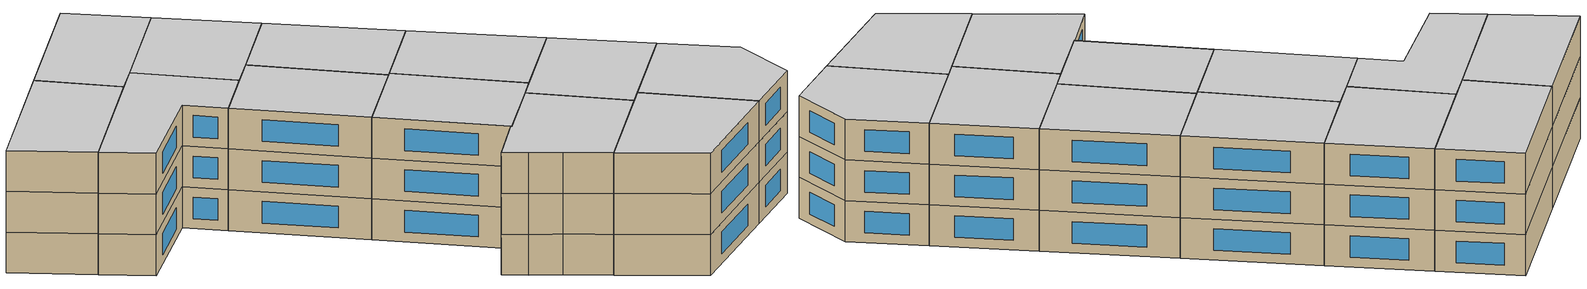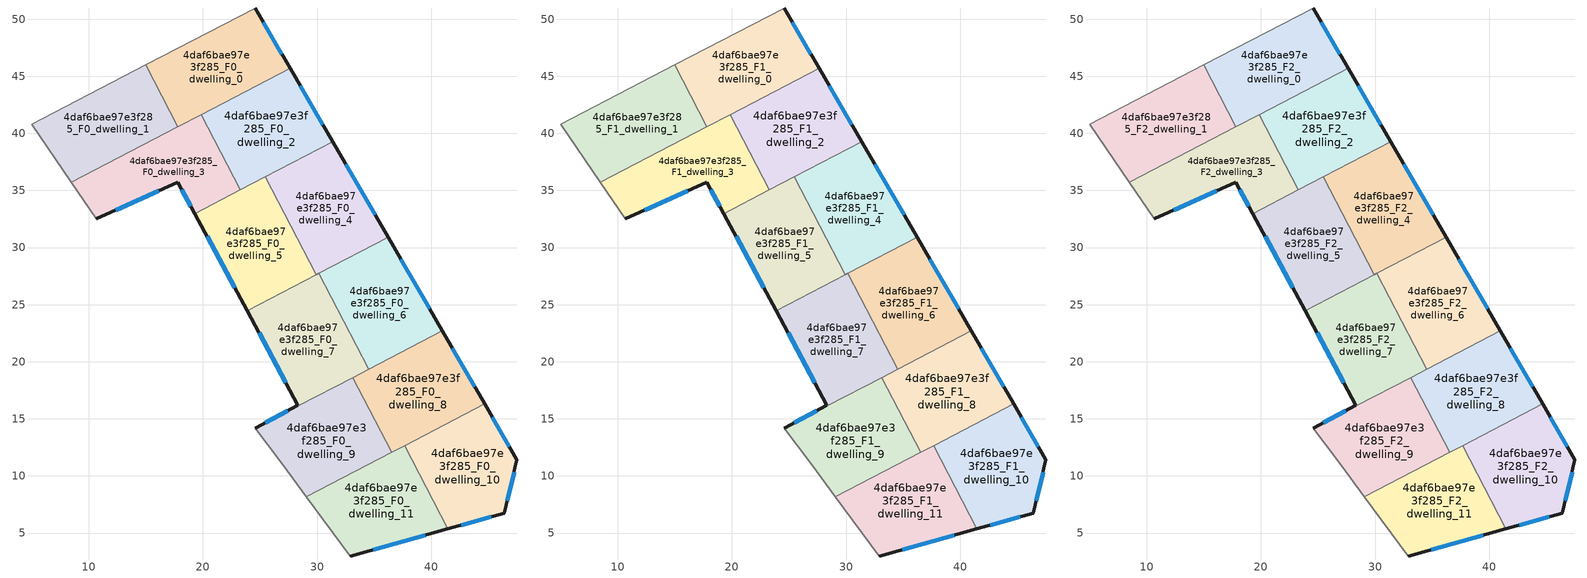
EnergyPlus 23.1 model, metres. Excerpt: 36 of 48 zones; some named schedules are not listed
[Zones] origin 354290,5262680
4daf6bae97e3f285_F0_dwelling_0
 floor ground (EU_floor_Construction): 24.57,50.98 27.63,45.7 17.81,40.59 15,46 z0
 wall outside (EU_wall_Construction): 27.63,45.7 24.57,50.98 z0:3
 wall to 4daf6bae97e3f285_F0_dwelling_1 (EU_wall_Construction): 15,46 17.81,40.59 z0:3
 wall adiabatic (EU_wall_Construction): 24.57,50.98 15,46 z0:3
 wall to 4daf6bae97e3f285_F0_dwelling_2 (EU_wall_Construction): 19.84,41.65 27.63,45.7 z0:3
 wall to 4daf6bae97e3f285_F0_dwelling_3 (EU_wall_Construction): 17.81,40.59 19.84,41.65 z0:3
 window (EU_Window_Construction): 26.91,46.94 25.29,49.74 z0.7:2.3
4daf6bae97e3f285_F0_dwelling_1
 floor ground (EU_floor_Construction): 15,46 17.81,40.59 8.47,35.73 4.99,40.8 z0
 wall adiabatic (EU_wall_Construction): 15,46 4.99,40.8 8.47,35.73 z0:3
 wall to 4daf6bae97e3f285_F0_dwelling_3 (EU_wall_Construction): 8.47,35.73 17.81,40.59 z0:3
4daf6bae97e3f285_F0_dwelling_10
 floor ground (EU_floor_Construction): 44.67,16.3 47.5,11.42 46.39,6.73 41.46,5.36 37.66,12.65 z0
 wall outside (EU_wall_Construction): 41.46,5.36 46.39,6.73 47.5,11.42 44.67,16.3 z0:3
 wall to 4daf6bae97e3f285_F0_dwelling_11 (EU_wall_Construction): 37.66,12.65 41.46,5.36 z0:3
 wall to 4daf6bae97e3f285_F0_dwelling_8 (EU_wall_Construction): 44.67,16.3 37.66,12.65 z0:3
 window (EU_Window_Construction): 46.84,12.57 45.34,15.15 / 46.65,7.83 47.24,10.32 / 42.62,5.68 45.23,6.41 z0.7:2.3
4daf6bae97e3f285_F0_dwelling_11
 floor ground (EU_floor_Construction): 37.66,12.65 41.46,5.36 32.91,2.99 29.07,8.18 z0
 wall outside (EU_wall_Construction): 32.91,2.99 41.46,5.36 z0:3
 wall adiabatic (EU_wall_Construction): 29.07,8.18 32.91,2.99 z0:3
 wall to 4daf6bae97e3f285_F0_dwelling_9 (EU_wall_Construction): 36.53,12.06 29.07,8.18 z0:3
 wall to 4daf6bae97e3f285_F0_dwelling_8 (EU_wall_Construction): 37.66,12.65 36.53,12.06 z0:3
 window (EU_Window_Construction): 34.91,3.55 39.45,4.81 z0.7:2.3
4daf6bae97e3f285_F0_dwelling_2
 floor ground (EU_floor_Construction): 27.63,45.7 31.36,39.26 23.27,35.05 19.84,41.65 z0
 wall outside (EU_wall_Construction): 31.36,39.26 27.63,45.7 z0:3
 wall to 4daf6bae97e3f285_F0_dwelling_3 (EU_wall_Construction): 19.84,41.65 23.27,35.05 z0:3
 wall to 4daf6bae97e3f285_F0_dwelling_4 (EU_wall_Construction): 25.45,36.19 31.36,39.26 z0:3
 wall to 4daf6bae97e3f285_F0_dwelling_5 (EU_wall_Construction): 23.27,35.05 25.45,36.19 z0:3
 window (EU_Window_Construction): 30.48,40.78 28.5,44.19 z0.7:2.3
4daf6bae97e3f285_F0_dwelling_3
 floor ground (EU_floor_Construction): 19.84,41.65 23.27,35.05 19.29,32.98 17.81,35.71 10.67,32.52 8.47,35.73 z0
 wall outside (EU_wall_Construction): 10.67,32.52 17.81,35.71 19.29,32.98 z0:3
 wall adiabatic (EU_wall_Construction): 8.47,35.73 10.67,32.52 z0:3
 wall to 4daf6bae97e3f285_F0_dwelling_5 (EU_wall_Construction): 19.29,32.98 23.27,35.05 z0:3
 window (EU_Window_Construction): 18.16,35.07 18.94,33.62 / 12.34,33.27 16.14,34.96 z0.7:2.3
4daf6bae97e3f285_F0_dwelling_4
 floor ground (EU_floor_Construction): 31.36,39.26 36.22,30.88 29.92,27.61 25.45,36.19 z0
 wall outside (EU_wall_Construction): 36.22,30.88 31.36,39.26 z0:3
 wall to 4daf6bae97e3f285_F0_dwelling_5 (EU_wall_Construction): 25.45,36.19 29.92,27.61 z0:3
 wall to 4daf6bae97e3f285_F0_dwelling_6 (EU_wall_Construction): 30.16,27.73 36.22,30.88 z0:3
 wall to 4daf6bae97e3f285_F0_dwelling_7 (EU_wall_Construction): 29.92,27.61 30.16,27.73 z0:3
 window (EU_Window_Construction): 35.08,32.85 32.5,37.3 z0.7:2.3
4daf6bae97e3f285_F0_dwelling_5
 floor ground (EU_floor_Construction): 25.45,36.19 29.92,27.61 23.87,24.46 19.29,32.98 z0
 wall outside (EU_wall_Construction): 19.29,32.98 23.87,24.46 z0:3
 wall to 4daf6bae97e3f285_F0_dwelling_7 (EU_wall_Construction): 23.87,24.46 29.92,27.61 z0:3
 window (EU_Window_Construction): 20.36,30.98 22.79,26.46 z0.7:2.3
4daf6bae97e3f285_F0_dwelling_6
 floor ground (EU_floor_Construction): 36.22,30.88 40.96,22.7 34.52,19.35 30.16,27.73 z0
 wall outside (EU_wall_Construction): 40.96,22.7 36.22,30.88 z0:3
 wall to 4daf6bae97e3f285_F0_dwelling_7 (EU_wall_Construction): 30.16,27.73 34.52,19.35 z0:3
 wall to 4daf6bae97e3f285_F0_dwelling_8 (EU_wall_Construction): 34.52,19.35 40.96,22.7 z0:3
 window (EU_Window_Construction): 39.85,24.62 37.33,28.96 z0.7:2.3
4daf6bae97e3f285_F0_dwelling_7
 floor ground (EU_floor_Construction): 30.16,27.73 34.52,19.35 28.35,16.14 23.88,24.46 z0
 wall to 4daf6bae97e3f285_F0_dwelling_9 (EU_wall_Construction): 23.88,24.46 28.35,16.14 33.12,18.62 z0:3
 wall to 4daf6bae97e3f285_F0_dwelling_8 (EU_wall_Construction): 33.12,18.62 34.52,19.35 z0:3
4daf6bae97e3f285_F0_dwelling_8
 floor ground (EU_floor_Construction): 40.96,22.7 44.67,16.3 36.53,12.06 33.12,18.62 z0
 wall outside (EU_wall_Construction): 44.67,16.3 40.96,22.7 z0:3
 wall to 4daf6bae97e3f285_F0_dwelling_9 (EU_wall_Construction): 33.12,18.62 36.53,12.06 z0:3
 window (EU_Window_Construction): 43.8,17.8 41.83,21.2 z0.7:2.3
4daf6bae97e3f285_F0_dwelling_9
 floor ground (EU_floor_Construction): 33.12,18.62 36.53,12.06 29.07,8.18 27.04,10.92 25.68,12.71 24.58,14.18 28.31,16.2 23.88,24.46 28.35,16.14 z0
 wall outside (EU_wall_Construction): 23.88,24.46 28.31,16.2 24.58,14.18 z0:3
 wall adiabatic (EU_wall_Construction): 24.58,14.18 25.68,12.71 27.04,10.92 29.07,8.18 z0:3
 window (EU_Window_Construction): 27.44,15.73 25.46,14.66 / 24.92,22.52 27.27,18.14 z0.7:2.3
4daf6bae97e3f285_F1_dwelling_0
 floor to 4daf6bae97e3f285_F0_dwelling_0 (EU_floor_Construction): 24.57,50.98 27.63,45.7 17.81,40.59 15,46 z3
 wall outside (EU_wall_Construction): 27.63,45.7 24.57,50.98 z3:6
 wall to 4daf6bae97e3f285_F1_dwelling_1 (EU_wall_Construction): 15,46 17.81,40.59 z3:6
 wall adiabatic (EU_wall_Construction): 24.57,50.98 15,46 z3:6
 wall to 4daf6bae97e3f285_F1_dwelling_2 (EU_wall_Construction): 19.84,41.65 27.63,45.7 z3:6
 wall to 4daf6bae97e3f285_F1_dwelling_3 (EU_wall_Construction): 17.81,40.59 19.84,41.65 z3:6
 window (EU_Window_Construction): 26.91,46.94 25.29,49.74 z3.7:5.3
4daf6bae97e3f285_F1_dwelling_1
 floor to 4daf6bae97e3f285_F0_dwelling_1 (EU_floor_Construction): 15,46 17.81,40.59 8.47,35.73 4.99,40.8 z3
 wall adiabatic (EU_wall_Construction): 15,46 4.99,40.8 8.47,35.73 z3:6
 wall to 4daf6bae97e3f285_F1_dwelling_3 (EU_wall_Construction): 8.47,35.73 17.81,40.59 z3:6
4daf6bae97e3f285_F1_dwelling_10
 floor to 4daf6bae97e3f285_F0_dwelling_10 (EU_floor_Construction): 44.67,16.3 47.5,11.42 46.39,6.73 41.46,5.36 37.66,12.65 z3
 wall outside (EU_wall_Construction): 41.46,5.36 46.39,6.73 47.5,11.42 44.67,16.3 z3:6
 wall to 4daf6bae97e3f285_F1_dwelling_11 (EU_wall_Construction): 37.66,12.65 41.46,5.36 z3:6
 wall to 4daf6bae97e3f285_F1_dwelling_8 (EU_wall_Construction): 44.67,16.3 37.66,12.65 z3:6
 window (EU_Window_Construction): 46.84,12.57 45.34,15.15 / 46.65,7.83 47.24,10.32 / 42.62,5.68 45.23,6.41 z3.7:5.3
4daf6bae97e3f285_F1_dwelling_11
 floor to 4daf6bae97e3f285_F0_dwelling_11 (EU_floor_Construction): 37.66,12.65 41.46,5.36 32.91,2.99 29.07,8.18 z3
 wall outside (EU_wall_Construction): 32.91,2.99 41.46,5.36 z3:6
 wall adiabatic (EU_wall_Construction): 29.07,8.18 32.91,2.99 z3:6
 wall to 4daf6bae97e3f285_F1_dwelling_9 (EU_wall_Construction): 36.53,12.06 29.07,8.18 z3:6
 wall to 4daf6bae97e3f285_F1_dwelling_8 (EU_wall_Construction): 37.66,12.65 36.53,12.06 z3:6
 window (EU_Window_Construction): 34.91,3.55 39.45,4.81 z3.7:5.3
4daf6bae97e3f285_F1_dwelling_2
 floor to 4daf6bae97e3f285_F0_dwelling_2 (EU_floor_Construction): 27.63,45.7 31.36,39.26 23.27,35.05 19.84,41.65 z3
 wall outside (EU_wall_Construction): 31.36,39.26 27.63,45.7 z3:6
 wall to 4daf6bae97e3f285_F1_dwelling_3 (EU_wall_Construction): 19.84,41.65 23.27,35.05 z3:6
 wall to 4daf6bae97e3f285_F1_dwelling_4 (EU_wall_Construction): 25.45,36.19 31.36,39.26 z3:6
 wall to 4daf6bae97e3f285_F1_dwelling_5 (EU_wall_Construction): 23.27,35.05 25.45,36.19 z3:6
 window (EU_Window_Construction): 30.48,40.78 28.5,44.19 z3.7:5.3
4daf6bae97e3f285_F1_dwelling_3
 floor to 4daf6bae97e3f285_F0_dwelling_3 (EU_floor_Construction): 19.84,41.65 23.27,35.05 19.29,32.98 17.81,35.71 10.67,32.52 8.47,35.73 z3
 wall outside (EU_wall_Construction): 10.67,32.52 17.81,35.71 19.29,32.98 z3:6
 wall adiabatic (EU_wall_Construction): 8.47,35.73 10.67,32.52 z3:6
 wall to 4daf6bae97e3f285_F1_dwelling_5 (EU_wall_Construction): 19.29,32.98 23.27,35.05 z3:6
 window (EU_Window_Construction): 18.16,35.07 18.94,33.62 / 12.34,33.27 16.14,34.96 z3.7:5.3
4daf6bae97e3f285_F1_dwelling_4
 floor to 4daf6bae97e3f285_F0_dwelling_4 (EU_floor_Construction): 31.36,39.26 36.22,30.88 29.92,27.61 25.45,36.19 z3
 wall outside (EU_wall_Construction): 36.22,30.88 31.36,39.26 z3:6
 wall to 4daf6bae97e3f285_F1_dwelling_5 (EU_wall_Construction): 25.45,36.19 29.92,27.61 z3:6
 wall to 4daf6bae97e3f285_F1_dwelling_6 (EU_wall_Construction): 30.16,27.73 36.22,30.88 z3:6
 wall to 4daf6bae97e3f285_F1_dwelling_7 (EU_wall_Construction): 29.92,27.61 30.16,27.73 z3:6
 window (EU_Window_Construction): 35.08,32.85 32.5,37.3 z3.7:5.3
4daf6bae97e3f285_F1_dwelling_5
 floor to 4daf6bae97e3f285_F0_dwelling_5 (EU_floor_Construction): 25.45,36.19 29.92,27.61 23.87,24.46 19.29,32.98 z3
 wall outside (EU_wall_Construction): 19.29,32.98 23.87,24.46 z3:6
 wall to 4daf6bae97e3f285_F1_dwelling_7 (EU_wall_Construction): 23.87,24.46 29.92,27.61 z3:6
 window (EU_Window_Construction): 20.36,30.98 22.79,26.46 z3.7:5.3
4daf6bae97e3f285_F1_dwelling_6
 floor to 4daf6bae97e3f285_F0_dwelling_6 (EU_floor_Construction): 36.22,30.88 40.96,22.7 34.52,19.35 30.16,27.73 z3
 wall outside (EU_wall_Construction): 40.96,22.7 36.22,30.88 z3:6
 wall to 4daf6bae97e3f285_F1_dwelling_7 (EU_wall_Construction): 30.16,27.73 34.52,19.35 z3:6
 wall to 4daf6bae97e3f285_F1_dwelling_8 (EU_wall_Construction): 34.52,19.35 40.96,22.7 z3:6
 window (EU_Window_Construction): 39.85,24.62 37.33,28.96 z3.7:5.3
4daf6bae97e3f285_F1_dwelling_7
 floor to 4daf6bae97e3f285_F0_dwelling_7 (EU_floor_Construction): 30.16,27.73 34.52,19.35 28.35,16.14 23.88,24.46 z3
 wall to 4daf6bae97e3f285_F1_dwelling_9 (EU_wall_Construction): 23.88,24.46 28.35,16.14 33.12,18.62 z3:6
 wall to 4daf6bae97e3f285_F1_dwelling_8 (EU_wall_Construction): 33.12,18.62 34.52,19.35 z3:6
4daf6bae97e3f285_F1_dwelling_8
 floor to 4daf6bae97e3f285_F0_dwelling_8 (EU_floor_Construction): 40.96,22.7 44.67,16.3 36.53,12.06 33.12,18.62 z3
 wall outside (EU_wall_Construction): 44.67,16.3 40.96,22.7 z3:6
 wall to 4daf6bae97e3f285_F1_dwelling_9 (EU_wall_Construction): 33.12,18.62 36.53,12.06 z3:6
 window (EU_Window_Construction): 43.8,17.8 41.83,21.2 z3.7:5.3
4daf6bae97e3f285_F1_dwelling_9
 floor to 4daf6bae97e3f285_F0_dwelling_9 (EU_floor_Construction): 33.12,18.62 36.53,12.06 29.07,8.18 27.04,10.92 25.68,12.71 24.58,14.18 28.31,16.2 23.88,24.46 28.35,16.14 z3
 wall outside (EU_wall_Construction): 23.88,24.46 28.31,16.2 24.58,14.18 z3:6
 wall adiabatic (EU_wall_Construction): 24.58,14.18 25.68,12.71 27.04,10.92 29.07,8.18 z3:6
 window (EU_Window_Construction): 27.44,15.73 25.46,14.66 / 24.92,22.52 27.27,18.14 z3.7:5.3
4daf6bae97e3f285_F2_dwelling_0
 floor to 4daf6bae97e3f285_F1_dwelling_0 (EU_floor_Construction): 24.57,50.98 27.63,45.7 17.81,40.59 15,46 z6
 wall outside (EU_wall_Construction): 27.63,45.7 24.57,50.98 z6:9
 wall to 4daf6bae97e3f285_F2_dwelling_1 (EU_wall_Construction): 15,46 17.81,40.59 z6:9
 wall adiabatic (EU_wall_Construction): 24.57,50.98 15,46 z6:9
 wall to 4daf6bae97e3f285_F2_dwelling_2 (EU_wall_Construction): 19.84,41.65 27.63,45.7 z6:9
 wall to 4daf6bae97e3f285_F2_dwelling_3 (EU_wall_Construction): 17.81,40.59 19.84,41.65 z6:9
 window (EU_Window_Construction): 26.91,46.94 25.29,49.74 z6.7:8.3
 ceiling to 4daf6bae97e3f285_F3_dwelling_0 (EU_floor_Construction): 27.63,45.7 24.57,50.98 15,46 17.81,40.59 z9
4daf6bae97e3f285_F2_dwelling_1
 floor to 4daf6bae97e3f285_F1_dwelling_1 (EU_floor_Construction): 15,46 17.81,40.59 8.47,35.73 4.99,40.8 z6
 wall adiabatic (EU_wall_Construction): 15,46 4.99,40.8 8.47,35.73 z6:9
 wall to 4daf6bae97e3f285_F2_dwelling_3 (EU_wall_Construction): 8.47,35.73 17.81,40.59 z6:9
 ceiling to 4daf6bae97e3f285_F3_dwelling_1 (EU_floor_Construction): 17.81,40.59 15,46 4.99,40.8 8.47,35.73 z9
4daf6bae97e3f285_F2_dwelling_10
 floor to 4daf6bae97e3f285_F1_dwelling_10 (EU_floor_Construction): 44.67,16.3 47.5,11.42 46.39,6.73 41.46,5.36 37.66,12.65 z6
 wall outside (EU_wall_Construction): 41.46,5.36 46.39,6.73 47.5,11.42 44.67,16.3 z6:9
 wall to 4daf6bae97e3f285_F2_dwelling_11 (EU_wall_Construction): 37.66,12.65 41.46,5.36 z6:9
 wall to 4daf6bae97e3f285_F2_dwelling_8 (EU_wall_Construction): 44.67,16.3 37.66,12.65 z6:9
 window (EU_Window_Construction): 46.84,12.57 45.34,15.15 / 46.65,7.83 47.24,10.32 / 42.62,5.68 45.23,6.41 z6.7:8.3
 ceiling to 4daf6bae97e3f285_F3_dwelling_10 (EU_floor_Construction): 46.39,6.73 47.5,11.42 44.67,16.3 37.66,12.65 41.46,5.36 z9
4daf6bae97e3f285_F2_dwelling_11
 floor to 4daf6bae97e3f285_F1_dwelling_11 (EU_floor_Construction): 37.66,12.65 41.46,5.36 32.91,2.99 29.07,8.18 z6
 wall outside (EU_wall_Construction): 32.91,2.99 41.46,5.36 z6:9
 wall adiabatic (EU_wall_Construction): 29.07,8.18 32.91,2.99 z6:9
 wall to 4daf6bae97e3f285_F2_dwelling_9 (EU_wall_Construction): 36.53,12.06 29.07,8.18 z6:9
 wall to 4daf6bae97e3f285_F2_dwelling_8 (EU_wall_Construction): 37.66,12.65 36.53,12.06 z6:9
 window (EU_Window_Construction): 34.91,3.55 39.45,4.81 z6.7:8.3
 ceiling to 4daf6bae97e3f285_F3_dwelling_11 (EU_floor_Construction): 41.46,5.36 37.66,12.65 29.07,8.18 32.91,2.99 z9
4daf6bae97e3f285_F2_dwelling_2
 floor to 4daf6bae97e3f285_F1_dwelling_2 (EU_floor_Construction): 27.63,45.7 31.36,39.26 23.27,35.05 19.84,41.65 z6
 wall outside (EU_wall_Construction): 31.36,39.26 27.63,45.7 z6:9
 wall to 4daf6bae97e3f285_F2_dwelling_3 (EU_wall_Construction): 19.84,41.65 23.27,35.05 z6:9
 wall to 4daf6bae97e3f285_F2_dwelling_4 (EU_wall_Construction): 25.45,36.19 31.36,39.26 z6:9
 wall to 4daf6bae97e3f285_F2_dwelling_5 (EU_wall_Construction): 23.27,35.05 25.45,36.19 z6:9
 window (EU_Window_Construction): 30.48,40.78 28.5,44.19 z6.7:8.3
 ceiling to 4daf6bae97e3f285_F3_dwelling_2 (EU_floor_Construction): 31.36,39.26 27.63,45.7 19.84,41.65 23.27,35.05 z9
4daf6bae97e3f285_F2_dwelling_3
 floor to 4daf6bae97e3f285_F1_dwelling_3 (EU_floor_Construction): 19.84,41.65 23.27,35.05 19.29,32.98 17.81,35.71 10.67,32.52 8.47,35.73 z6
 wall outside (EU_wall_Construction): 10.67,32.52 17.81,35.71 19.29,32.98 z6:9
 wall adiabatic (EU_wall_Construction): 8.47,35.73 10.67,32.52 z6:9
 wall to 4daf6bae97e3f285_F2_dwelling_5 (EU_wall_Construction): 19.29,32.98 23.27,35.05 z6:9
 window (EU_Window_Construction): 18.16,35.07 18.94,33.62 / 12.34,33.27 16.14,34.96 z6.7:8.3
 ceiling to 4daf6bae97e3f285_F3_dwelling_3 (EU_floor_Construction): 23.27,35.05 19.84,41.65 8.47,35.73 10.67,32.52 17.81,35.71 19.29,32.98 z9
4daf6bae97e3f285_F2_dwelling_4
 floor to 4daf6bae97e3f285_F1_dwelling_4 (EU_floor_Construction): 31.36,39.26 36.22,30.88 29.92,27.61 25.45,36.19 z6
 wall outside (EU_wall_Construction): 36.22,30.88 31.36,39.26 z6:9
 wall to 4daf6bae97e3f285_F2_dwelling_5 (EU_wall_Construction): 25.45,36.19 29.92,27.61 z6:9
 wall to 4daf6bae97e3f285_F2_dwelling_6 (EU_wall_Construction): 30.16,27.73 36.22,30.88 z6:9
 wall to 4daf6bae97e3f285_F2_dwelling_7 (EU_wall_Construction): 29.92,27.61 30.16,27.73 z6:9
 window (EU_Window_Construction): 35.08,32.85 32.5,37.3 z6.7:8.3
 ceiling to 4daf6bae97e3f285_F3_dwelling_4 (EU_floor_Construction): 36.22,30.88 31.36,39.26 25.45,36.19 29.92,27.61 z9
4daf6bae97e3f285_F2_dwelling_5
 floor to 4daf6bae97e3f285_F1_dwelling_5 (EU_floor_Construction): 25.45,36.19 29.92,27.61 23.87,24.46 19.29,32.98 z6
 wall outside (EU_wall_Construction): 19.29,32.98 23.87,24.46 z6:9
 wall to 4daf6bae97e3f285_F2_dwelling_7 (EU_wall_Construction): 23.87,24.46 29.92,27.61 z6:9
 window (EU_Window_Construction): 20.36,30.98 22.79,26.46 z6.7:8.3
 ceiling to 4daf6bae97e3f285_F3_dwelling_5 (EU_floor_Construction): 29.92,27.61 25.45,36.19 19.29,32.98 23.87,24.46 z9
4daf6bae97e3f285_F2_dwelling_6
 floor to 4daf6bae97e3f285_F1_dwelling_6 (EU_floor_Construction): 36.22,30.88 40.96,22.7 34.52,19.35 30.16,27.73 z6
 wall outside (EU_wall_Construction): 40.96,22.7 36.22,30.88 z6:9
 wall to 4daf6bae97e3f285_F2_dwelling_7 (EU_wall_Construction): 30.16,27.73 34.52,19.35 z6:9
 wall to 4daf6bae97e3f285_F2_dwelling_8 (EU_wall_Construction): 34.52,19.35 40.96,22.7 z6:9
 window (EU_Window_Construction): 39.85,24.62 37.33,28.96 z6.7:8.3
 ceiling to 4daf6bae97e3f285_F3_dwelling_6 (EU_floor_Construction): 40.96,22.7 36.22,30.88 30.16,27.73 34.52,19.35 z9
4daf6bae97e3f285_F2_dwelling_7
 floor to 4daf6bae97e3f285_F1_dwelling_7 (EU_floor_Construction): 30.16,27.73 34.52,19.35 28.35,16.14 23.88,24.46 z6
 wall to 4daf6bae97e3f285_F2_dwelling_9 (EU_wall_Construction): 23.88,24.46 28.35,16.14 33.12,18.62 z6:9
 wall to 4daf6bae97e3f285_F2_dwelling_8 (EU_wall_Construction): 33.12,18.62 34.52,19.35 z6:9
 ceiling to 4daf6bae97e3f285_F3_dwelling_7 (EU_floor_Construction): 34.52,19.35 30.16,27.73 23.88,24.46 28.35,16.14 z9
4daf6bae97e3f285_F2_dwelling_8
 floor to 4daf6bae97e3f285_F1_dwelling_8 (EU_floor_Construction): 40.96,22.7 44.67,16.3 36.53,12.06 33.12,18.62 z6
 wall outside (EU_wall_Construction): 44.67,16.3 40.96,22.7 z6:9
 wall to 4daf6bae97e3f285_F2_dwelling_9 (EU_wall_Construction): 33.12,18.62 36.53,12.06 z6:9
 window (EU_Window_Construction): 43.8,17.8 41.83,21.2 z6.7:8.3
 ceiling to 4daf6bae97e3f285_F3_dwelling_8 (EU_floor_Construction): 44.67,16.3 40.96,22.7 33.12,18.62 36.53,12.06 z9
4daf6bae97e3f285_F2_dwelling_9
 floor to 4daf6bae97e3f285_F1_dwelling_9 (EU_floor_Construction): 33.12,18.62 36.53,12.06 29.07,8.18 27.04,10.92 25.68,12.71 24.58,14.18 28.31,16.2 23.88,24.46 28.35,16.14 z6
 wall outside (EU_wall_Construction): 23.88,24.46 28.31,16.2 24.58,14.18 z6:9
 wall adiabatic (EU_wall_Construction): 24.58,14.18 25.68,12.71 27.04,10.92 29.07,8.18 z6:9
 window (EU_Window_Construction): 27.44,15.73 25.46,14.66 / 24.92,22.52 27.27,18.14 z6.7:8.3
 ceiling to 4daf6bae97e3f285_F3_dwelling_9 (EU_floor_Construction): 36.53,12.06 33.12,18.62 28.35,16.14 23.88,24.46 28.31,16.2 24.58,14.18 25.68,12.71 27.04,10.92 29.07,8.18 z9
[Building]
EU S2 Campaign: North Axis=0; Terrain=City; Solar Distribution=FullExterior
[Site:Location]
Budapest.Ferenc.Liszt.Intl.AP: Latitude=47.437; Longitude=19.256; Time Zone=1; Elevation=185
[SizingPeriod:WeatherFileDays]
AnnualSizingPeriod: Begin Month=1; Begin Day of Month=1; End Month=12; End Day of Month=31; Day of Week for Start Day=Monday; Use Weather File Daylight Saving Period=No; Use Weather File Rain and Snow Indicators=No
[MATERIAL]
EU_InternalMass_Material: Roughness=MediumRough; Thickness=0.1; Conductivity=1; Density=1800; Specific Heat=900; Thermal Absorptance=0.9; Solar Absorptance=0.7; Visible Absorptance=0.7
[MATERIAL:NOMASS] Roughness=MediumRough; Thermal Absorptance=0.9; Solar Absorptance=0.7; Visible Absorptance=0.7
Name | Thermal Resistance
EU_wall_NoMass | 0.832559
EU_floor_NoMass | 0.872794
[WINDOWMATERIAL:SIMPLEGLAZINGSYSTEM]
EU_Window_SimpleGlazing: UFactor=2.79869; Solar Heat Gain Coefficient=0.75; Visible Transmittance=0.75
[CONSTRUCTION]
EU_wall_Construction: EU_wall_NoMass
EU_floor_Construction: EU_floor_NoMass
EU_Window_Construction: EU_Window_SimpleGlazing
EU_InternalMass_Construction: EU_InternalMass_Material
[ZONE] Type=1; Multiplier=1; Ceiling Height=autocalculate; Floor Area=autocalculate; Part of Total Floor Area=Yes
Name | Volume
4daf6bae97e3f285_F0_dwelling_0; 4daf6bae97e3f285_F1_dwelling_0; 4daf6bae97e3f285_F2_dwelling_0 | 199.74
4daf6bae97e3f285_F0_dwelling_1; 4daf6bae97e3f285_F1_dwelling_1; 4daf6bae97e3f285_F2_dwelling_1 | 199.724
4daf6bae97e3f285_F0_dwelling_10; 4daf6bae97e3f285_F1_dwelling_10; 4daf6bae97e3f285_F2_dwelling_10 | 199.746
4daf6bae97e3f285_F0_dwelling_11; 4daf6bae97e3f285_F1_dwelling_11; 4daf6bae97e3f285_F2_dwelling_11 | 199.732
4daf6bae97e3f285_F0_dwelling_2; 4daf6bae97e3f285_F1_dwelling_2; 4daf6bae97e3f285_F2_dwelling_2 | 199.734
4daf6bae97e3f285_F0_dwelling_3; 4daf6bae97e3f285_F1_dwelling_3; 4daf6bae97e3f285_F2_dwelling_3 | 199.735
4daf6bae97e3f285_F0_dwelling_4; 4daf6bae97e3f285_F1_dwelling_4; 4daf6bae97e3f285_F2_dwelling_4 | 199.764
4daf6bae97e3f285_F0_dwelling_5; 4daf6bae97e3f285_F1_dwelling_5; 4daf6bae97e3f285_F2_dwelling_5 | 199.744
4daf6bae97e3f285_F0_dwelling_6; 4daf6bae97e3f285_F1_dwelling_6; 4daf6bae97e3f285_F2_dwelling_6 | 199.73
4daf6bae97e3f285_F0_dwelling_7; 4daf6bae97e3f285_F1_dwelling_7; 4daf6bae97e3f285_F2_dwelling_7 | 199.046
4daf6bae97e3f285_F0_dwelling_8; 4daf6bae97e3f285_F1_dwelling_8; 4daf6bae97e3f285_F2_dwelling_8 | 199.723
4daf6bae97e3f285_F0_dwelling_9; 4daf6bae97e3f285_F1_dwelling_9; 4daf6bae97e3f285_F2_dwelling_9 | 200.356
[INTERNALMASS] Construction=EU_InternalMass_Construction
Name | Zone or ZoneList | Surface Area
4daf6bae97e3f285_F0_dwelling_0_EU_InternalMass | 4daf6bae97e3f285_F0_dwelling_0 | 66.5801
4daf6bae97e3f285_F0_dwelling_1_EU_InternalMass | 4daf6bae97e3f285_F0_dwelling_1 | 66.5748
4daf6bae97e3f285_F0_dwelling_2_EU_InternalMass | 4daf6bae97e3f285_F0_dwelling_2 | 66.5779
4daf6bae97e3f285_F0_dwelling_3_EU_InternalMass | 4daf6bae97e3f285_F0_dwelling_3 | 66.5785
4daf6bae97e3f285_F0_dwelling_4_EU_InternalMass | 4daf6bae97e3f285_F0_dwelling_4 | 66.5882
4daf6bae97e3f285_F0_dwelling_5_EU_InternalMass | 4daf6bae97e3f285_F0_dwelling_5 | 66.5814
4daf6bae97e3f285_F0_dwelling_6_EU_InternalMass | 4daf6bae97e3f285_F0_dwelling_6 | 66.5767
4daf6bae97e3f285_F0_dwelling_7_EU_InternalMass | 4daf6bae97e3f285_F0_dwelling_7 | 66.3502
4daf6bae97e3f285_F0_dwelling_8_EU_InternalMass | 4daf6bae97e3f285_F0_dwelling_8 | 66.5747
4daf6bae97e3f285_F0_dwelling_9_EU_InternalMass | 4daf6bae97e3f285_F0_dwelling_9 | 66.8072
4daf6bae97e3f285_F0_dwelling_10_EU_InternalMass | 4daf6bae97e3f285_F0_dwelling_10 | 66.5819
4daf6bae97e3f285_F0_dwelling_11_EU_InternalMass | 4daf6bae97e3f285_F0_dwelling_11 | 66.5774
4daf6bae97e3f285_F1_dwelling_0_EU_InternalMass | 4daf6bae97e3f285_F1_dwelling_0 | 66.5801
4daf6bae97e3f285_F1_dwelling_1_EU_InternalMass | 4daf6bae97e3f285_F1_dwelling_1 | 66.5748
4daf6bae97e3f285_F1_dwelling_2_EU_InternalMass | 4daf6bae97e3f285_F1_dwelling_2 | 66.5779
4daf6bae97e3f285_F1_dwelling_3_EU_InternalMass | 4daf6bae97e3f285_F1_dwelling_3 | 66.5785
4daf6bae97e3f285_F1_dwelling_4_EU_InternalMass | 4daf6bae97e3f285_F1_dwelling_4 | 66.5882
4daf6bae97e3f285_F1_dwelling_5_EU_InternalMass | 4daf6bae97e3f285_F1_dwelling_5 | 66.5814
4daf6bae97e3f285_F1_dwelling_6_EU_InternalMass | 4daf6bae97e3f285_F1_dwelling_6 | 66.5767
4daf6bae97e3f285_F1_dwelling_7_EU_InternalMass | 4daf6bae97e3f285_F1_dwelling_7 | 66.3502
4daf6bae97e3f285_F1_dwelling_8_EU_InternalMass | 4daf6bae97e3f285_F1_dwelling_8 | 66.5747
4daf6bae97e3f285_F1_dwelling_9_EU_InternalMass | 4daf6bae97e3f285_F1_dwelling_9 | 66.8072
4daf6bae97e3f285_F1_dwelling_10_EU_InternalMass | 4daf6bae97e3f285_F1_dwelling_10 | 66.5819
4daf6bae97e3f285_F1_dwelling_11_EU_InternalMass | 4daf6bae97e3f285_F1_dwelling_11 | 66.5774
4daf6bae97e3f285_F2_dwelling_0_EU_InternalMass | 4daf6bae97e3f285_F2_dwelling_0 | 66.5801
4daf6bae97e3f285_F2_dwelling_1_EU_InternalMass | 4daf6bae97e3f285_F2_dwelling_1 | 66.5748
4daf6bae97e3f285_F2_dwelling_2_EU_InternalMass | 4daf6bae97e3f285_F2_dwelling_2 | 66.5779
4daf6bae97e3f285_F2_dwelling_3_EU_InternalMass | 4daf6bae97e3f285_F2_dwelling_3 | 66.5785
4daf6bae97e3f285_F2_dwelling_4_EU_InternalMass | 4daf6bae97e3f285_F2_dwelling_4 | 66.5882
4daf6bae97e3f285_F2_dwelling_5_EU_InternalMass | 4daf6bae97e3f285_F2_dwelling_5 | 66.5814
4daf6bae97e3f285_F2_dwelling_6_EU_InternalMass | 4daf6bae97e3f285_F2_dwelling_6 | 66.5767
4daf6bae97e3f285_F2_dwelling_7_EU_InternalMass | 4daf6bae97e3f285_F2_dwelling_7 | 66.3502
4daf6bae97e3f285_F2_dwelling_8_EU_InternalMass | 4daf6bae97e3f285_F2_dwelling_8 | 66.5747
4daf6bae97e3f285_F2_dwelling_9_EU_InternalMass | 4daf6bae97e3f285_F2_dwelling_9 | 66.8072
4daf6bae97e3f285_F2_dwelling_10_EU_InternalMass | 4daf6bae97e3f285_F2_dwelling_10 | 66.5819
4daf6bae97e3f285_F2_dwelling_11_EU_InternalMass | 4daf6bae97e3f285_F2_dwelling_11 | 66.5774
[OTHEREQUIPMENT] Fuel Type=Electricity; Design Level Calculation Method=Watts/Area; Power per Zone Floor Area=1; Fraction Latent=0; Fraction Radiant=0; Fraction Lost=0; Carbon Dioxide Generation Rate=0; EndUse Subcategory=EU_Step8_InternalGains
Name | Zone or ZoneList or Space or SpaceList | Schedule
EU_Step8_InternalGain_4daf6bae97e3f285_F0_dwelling_0_f000 | 4daf6bae97e3f285_F0_dwelling_0 | EU_Step8_GainSchedule_4daf6bae97e3f285_F0_dwelling_0_f000
EU_Step8_InternalGain_4daf6bae97e3f285_F0_dwelling_1_f000 | 4daf6bae97e3f285_F0_dwelling_1 | EU_Step8_GainSchedule_4daf6bae97e3f285_F0_dwelling_1_f000
EU_Step8_InternalGain_4daf6bae97e3f285_F0_dwelling_2_f000 | 4daf6bae97e3f285_F0_dwelling_2 | EU_Step8_GainSchedule_4daf6bae97e3f285_F0_dwelling_2_f000
EU_Step8_InternalGain_4daf6bae97e3f285_F0_dwelling_3_f000 | 4daf6bae97e3f285_F0_dwelling_3 | EU_Step8_GainSchedule_4daf6bae97e3f285_F0_dwelling_3_f000
EU_Step8_InternalGain_4daf6bae97e3f285_F0_dwelling_4_f000 | 4daf6bae97e3f285_F0_dwelling_4 | EU_Step8_GainSchedule_4daf6bae97e3f285_F0_dwelling_4_f000
EU_Step8_InternalGain_4daf6bae97e3f285_F0_dwelling_5_f000 | 4daf6bae97e3f285_F0_dwelling_5 | EU_Step8_GainSchedule_4daf6bae97e3f285_F0_dwelling_5_f000
EU_Step8_InternalGain_4daf6bae97e3f285_F0_dwelling_6_f000 | 4daf6bae97e3f285_F0_dwelling_6 | EU_Step8_GainSchedule_4daf6bae97e3f285_F0_dwelling_6_f000
EU_Step8_InternalGain_4daf6bae97e3f285_F0_dwelling_7_f000 | 4daf6bae97e3f285_F0_dwelling_7 | EU_Step8_GainSchedule_4daf6bae97e3f285_F0_dwelling_7_f000
EU_Step8_InternalGain_4daf6bae97e3f285_F0_dwelling_8_f000 | 4daf6bae97e3f285_F0_dwelling_8 | EU_Step8_GainSchedule_4daf6bae97e3f285_F0_dwelling_8_f000
EU_Step8_InternalGain_4daf6bae97e3f285_F0_dwelling_9_f000 | 4daf6bae97e3f285_F0_dwelling_9 | EU_Step8_GainSchedule_4daf6bae97e3f285_F0_dwelling_9_f000
EU_Step8_InternalGain_4daf6bae97e3f285_F0_dwelling_10_f000 | 4daf6bae97e3f285_F0_dwelling_10 | EU_Step8_GainSchedule_4daf6bae97e3f285_F0_dwelling_10_f000
EU_Step8_InternalGain_4daf6bae97e3f285_F0_dwelling_11_f000 | 4daf6bae97e3f285_F0_dwelling_11 | EU_Step8_GainSchedule_4daf6bae97e3f285_F0_dwelling_11_f000
EU_Step8_InternalGain_4daf6bae97e3f285_F1_dwelling_0_f000 | 4daf6bae97e3f285_F1_dwelling_0 | EU_Step8_GainSchedule_4daf6bae97e3f285_F1_dwelling_0_f000
EU_Step8_InternalGain_4daf6bae97e3f285_F1_dwelling_1_f000 | 4daf6bae97e3f285_F1_dwelling_1 | EU_Step8_GainSchedule_4daf6bae97e3f285_F1_dwelling_1_f000
EU_Step8_InternalGain_4daf6bae97e3f285_F1_dwelling_2_f000 | 4daf6bae97e3f285_F1_dwelling_2 | EU_Step8_GainSchedule_4daf6bae97e3f285_F1_dwelling_2_f000
EU_Step8_InternalGain_4daf6bae97e3f285_F1_dwelling_3_f000 | 4daf6bae97e3f285_F1_dwelling_3 | EU_Step8_GainSchedule_4daf6bae97e3f285_F1_dwelling_3_f000
EU_Step8_InternalGain_4daf6bae97e3f285_F1_dwelling_4_f000 | 4daf6bae97e3f285_F1_dwelling_4 | EU_Step8_GainSchedule_4daf6bae97e3f285_F1_dwelling_4_f000
EU_Step8_InternalGain_4daf6bae97e3f285_F1_dwelling_5_f000 | 4daf6bae97e3f285_F1_dwelling_5 | EU_Step8_GainSchedule_4daf6bae97e3f285_F1_dwelling_5_f000
EU_Step8_InternalGain_4daf6bae97e3f285_F1_dwelling_6_f000 | 4daf6bae97e3f285_F1_dwelling_6 | EU_Step8_GainSchedule_4daf6bae97e3f285_F1_dwelling_6_f000
EU_Step8_InternalGain_4daf6bae97e3f285_F1_dwelling_7_f000 | 4daf6bae97e3f285_F1_dwelling_7 | EU_Step8_GainSchedule_4daf6bae97e3f285_F1_dwelling_7_f000
EU_Step8_InternalGain_4daf6bae97e3f285_F1_dwelling_8_f000 | 4daf6bae97e3f285_F1_dwelling_8 | EU_Step8_GainSchedule_4daf6bae97e3f285_F1_dwelling_8_f000
EU_Step8_InternalGain_4daf6bae97e3f285_F1_dwelling_9_f000 | 4daf6bae97e3f285_F1_dwelling_9 | EU_Step8_GainSchedule_4daf6bae97e3f285_F1_dwelling_9_f000
EU_Step8_InternalGain_4daf6bae97e3f285_F1_dwelling_10_f000 | 4daf6bae97e3f285_F1_dwelling_10 | EU_Step8_GainSchedule_4daf6bae97e3f285_F1_dwelling_10_f000
EU_Step8_InternalGain_4daf6bae97e3f285_F1_dwelling_11_f000 | 4daf6bae97e3f285_F1_dwelling_11 | EU_Step8_GainSchedule_4daf6bae97e3f285_F1_dwelling_11_f000
EU_Step8_InternalGain_4daf6bae97e3f285_F2_dwelling_0_f000 | 4daf6bae97e3f285_F2_dwelling_0 | EU_Step8_GainSchedule_4daf6bae97e3f285_F2_dwelling_0_f000
EU_Step8_InternalGain_4daf6bae97e3f285_F2_dwelling_1_f000 | 4daf6bae97e3f285_F2_dwelling_1 | EU_Step8_GainSchedule_4daf6bae97e3f285_F2_dwelling_1_f000
EU_Step8_InternalGain_4daf6bae97e3f285_F2_dwelling_2_f000 | 4daf6bae97e3f285_F2_dwelling_2 | EU_Step8_GainSchedule_4daf6bae97e3f285_F2_dwelling_2_f000
EU_Step8_InternalGain_4daf6bae97e3f285_F2_dwelling_3_f000 | 4daf6bae97e3f285_F2_dwelling_3 | EU_Step8_GainSchedule_4daf6bae97e3f285_F2_dwelling_3_f000
EU_Step8_InternalGain_4daf6bae97e3f285_F2_dwelling_4_f000 | 4daf6bae97e3f285_F2_dwelling_4 | EU_Step8_GainSchedule_4daf6bae97e3f285_F2_dwelling_4_f000
EU_Step8_InternalGain_4daf6bae97e3f285_F2_dwelling_5_f000 | 4daf6bae97e3f285_F2_dwelling_5 | EU_Step8_GainSchedule_4daf6bae97e3f285_F2_dwelling_5_f000
EU_Step8_InternalGain_4daf6bae97e3f285_F2_dwelling_6_f000 | 4daf6bae97e3f285_F2_dwelling_6 | EU_Step8_GainSchedule_4daf6bae97e3f285_F2_dwelling_6_f000
EU_Step8_InternalGain_4daf6bae97e3f285_F2_dwelling_7_f000 | 4daf6bae97e3f285_F2_dwelling_7 | EU_Step8_GainSchedule_4daf6bae97e3f285_F2_dwelling_7_f000
EU_Step8_InternalGain_4daf6bae97e3f285_F2_dwelling_8_f000 | 4daf6bae97e3f285_F2_dwelling_8 | EU_Step8_GainSchedule_4daf6bae97e3f285_F2_dwelling_8_f000
EU_Step8_InternalGain_4daf6bae97e3f285_F2_dwelling_9_f000 | 4daf6bae97e3f285_F2_dwelling_9 | EU_Step8_GainSchedule_4daf6bae97e3f285_F2_dwelling_9_f000
EU_Step8_InternalGain_4daf6bae97e3f285_F2_dwelling_10_f000 | 4daf6bae97e3f285_F2_dwelling_10 | EU_Step8_GainSchedule_4daf6bae97e3f285_F2_dwelling_10_f000
EU_Step8_InternalGain_4daf6bae97e3f285_F2_dwelling_11_f000 | 4daf6bae97e3f285_F2_dwelling_11 | EU_Step8_GainSchedule_4daf6bae97e3f285_F2_dwelling_11_f000
[ZONEVENTILATION:DESIGNFLOWRATE] Schedule=EU_AlwaysOn; Design Flow Rate Calculation Method=AirChanges/Hour; Air Changes per Hour=0.475469; Ventilation Type=Natural; Fan Pressure Rise=0; Fan Total Efficiency=1; Constant Term Coefficient=1; Temperature Term Coefficient=0; Velocity Term Coefficient=0; Velocity Squared Term Coefficient=0; Minimum Indoor Temperature=-100; Maximum Indoor Temperature=100; Delta Temperature=-100; Minimum Outdoor Temperature=-100; Maximum Outdoor Temperature=100; Maximum Wind Speed=40
Name | Zone or ZoneList or Space or SpaceList
EU_ConstantAir_4daf6bae97e3f285_F0_dwelling_0 | 4daf6bae97e3f285_F0_dwelling_0
EU_ConstantAir_4daf6bae97e3f285_F0_dwelling_1 | 4daf6bae97e3f285_F0_dwelling_1
EU_ConstantAir_4daf6bae97e3f285_F0_dwelling_2 | 4daf6bae97e3f285_F0_dwelling_2
EU_ConstantAir_4daf6bae97e3f285_F0_dwelling_3 | 4daf6bae97e3f285_F0_dwelling_3
EU_ConstantAir_4daf6bae97e3f285_F0_dwelling_4 | 4daf6bae97e3f285_F0_dwelling_4
EU_ConstantAir_4daf6bae97e3f285_F0_dwelling_5 | 4daf6bae97e3f285_F0_dwelling_5
EU_ConstantAir_4daf6bae97e3f285_F0_dwelling_6 | 4daf6bae97e3f285_F0_dwelling_6
EU_ConstantAir_4daf6bae97e3f285_F0_dwelling_7 | 4daf6bae97e3f285_F0_dwelling_7
EU_ConstantAir_4daf6bae97e3f285_F0_dwelling_8 | 4daf6bae97e3f285_F0_dwelling_8
EU_ConstantAir_4daf6bae97e3f285_F0_dwelling_9 | 4daf6bae97e3f285_F0_dwelling_9
EU_ConstantAir_4daf6bae97e3f285_F0_dwelling_10 | 4daf6bae97e3f285_F0_dwelling_10
EU_ConstantAir_4daf6bae97e3f285_F0_dwelling_11 | 4daf6bae97e3f285_F0_dwelling_11
EU_ConstantAir_4daf6bae97e3f285_F1_dwelling_0 | 4daf6bae97e3f285_F1_dwelling_0
EU_ConstantAir_4daf6bae97e3f285_F1_dwelling_1 | 4daf6bae97e3f285_F1_dwelling_1
EU_ConstantAir_4daf6bae97e3f285_F1_dwelling_2 | 4daf6bae97e3f285_F1_dwelling_2
EU_ConstantAir_4daf6bae97e3f285_F1_dwelling_3 | 4daf6bae97e3f285_F1_dwelling_3
EU_ConstantAir_4daf6bae97e3f285_F1_dwelling_4 | 4daf6bae97e3f285_F1_dwelling_4
EU_ConstantAir_4daf6bae97e3f285_F1_dwelling_5 | 4daf6bae97e3f285_F1_dwelling_5
EU_ConstantAir_4daf6bae97e3f285_F1_dwelling_6 | 4daf6bae97e3f285_F1_dwelling_6
EU_ConstantAir_4daf6bae97e3f285_F1_dwelling_7 | 4daf6bae97e3f285_F1_dwelling_7
EU_ConstantAir_4daf6bae97e3f285_F1_dwelling_8 | 4daf6bae97e3f285_F1_dwelling_8
EU_ConstantAir_4daf6bae97e3f285_F1_dwelling_9 | 4daf6bae97e3f285_F1_dwelling_9
EU_ConstantAir_4daf6bae97e3f285_F1_dwelling_10 | 4daf6bae97e3f285_F1_dwelling_10
EU_ConstantAir_4daf6bae97e3f285_F1_dwelling_11 | 4daf6bae97e3f285_F1_dwelling_11
EU_ConstantAir_4daf6bae97e3f285_F2_dwelling_0 | 4daf6bae97e3f285_F2_dwelling_0
EU_ConstantAir_4daf6bae97e3f285_F2_dwelling_1 | 4daf6bae97e3f285_F2_dwelling_1
EU_ConstantAir_4daf6bae97e3f285_F2_dwelling_2 | 4daf6bae97e3f285_F2_dwelling_2
EU_ConstantAir_4daf6bae97e3f285_F2_dwelling_3 | 4daf6bae97e3f285_F2_dwelling_3
EU_ConstantAir_4daf6bae97e3f285_F2_dwelling_4 | 4daf6bae97e3f285_F2_dwelling_4
EU_ConstantAir_4daf6bae97e3f285_F2_dwelling_5 | 4daf6bae97e3f285_F2_dwelling_5
EU_ConstantAir_4daf6bae97e3f285_F2_dwelling_6 | 4daf6bae97e3f285_F2_dwelling_6
EU_ConstantAir_4daf6bae97e3f285_F2_dwelling_7 | 4daf6bae97e3f285_F2_dwelling_7
EU_ConstantAir_4daf6bae97e3f285_F2_dwelling_8 | 4daf6bae97e3f285_F2_dwelling_8
EU_ConstantAir_4daf6bae97e3f285_F2_dwelling_9 | 4daf6bae97e3f285_F2_dwelling_9
EU_ConstantAir_4daf6bae97e3f285_F2_dwelling_10 | 4daf6bae97e3f285_F2_dwelling_10
EU_ConstantAir_4daf6bae97e3f285_F2_dwelling_11 | 4daf6bae97e3f285_F2_dwelling_11
[HVACTEMPLATE:ZONE:IDEALLOADSAIRSYSTEM] System Availability Schedule=EU_AlwaysOn; Maximum Heating Supply Air Temperature=50; Minimum Cooling Supply Air Temperature=13; Maximum Heating Supply Air Humidity Ratio=0.0156; Minimum Cooling Supply Air Humidity Ratio=0.0077; Heating Limit=NoLimit; Cooling Limit=NoLimit; Heating Availability Schedule=EU_AlwaysOn; Cooling Availability Schedule=EU_CoolingOff; Dehumidification Control Type=ConstantSensibleHeatRatio; Cooling Sensible Heat Ratio=0.7; Dehumidification Setpoint=60; Humidification Control Type=None; Humidification Setpoint=30; Outdoor Air Method=None; Outdoor Air Flow Rate per Person=0.00944; Outdoor Air Flow Rate per Zone Floor Area=0; Outdoor Air Flow Rate per Zone=0; Demand Controlled Ventilation Type=None; Outdoor Air Economizer Type=NoEconomizer; Heat Recovery Type=None; Sensible Heat Recovery Effectiveness=0.7; Latent Heat Recovery Effectiveness=0.65
Name | Template Thermostat
4daf6bae97e3f285_F0_dwelling_0 | EU_HeatOnly_4daf6bae97e3f285_F0_dwelling_0
4daf6bae97e3f285_F0_dwelling_1 | EU_HeatOnly_4daf6bae97e3f285_F0_dwelling_1
4daf6bae97e3f285_F0_dwelling_2 | EU_HeatOnly_4daf6bae97e3f285_F0_dwelling_2
4daf6bae97e3f285_F0_dwelling_3 | EU_HeatOnly_4daf6bae97e3f285_F0_dwelling_3
4daf6bae97e3f285_F0_dwelling_4 | EU_HeatOnly_4daf6bae97e3f285_F0_dwelling_4
4daf6bae97e3f285_F0_dwelling_5 | EU_HeatOnly_4daf6bae97e3f285_F0_dwelling_5
4daf6bae97e3f285_F0_dwelling_6 | EU_HeatOnly_4daf6bae97e3f285_F0_dwelling_6
4daf6bae97e3f285_F0_dwelling_7 | EU_HeatOnly_4daf6bae97e3f285_F0_dwelling_7
4daf6bae97e3f285_F0_dwelling_8 | EU_HeatOnly_4daf6bae97e3f285_F0_dwelling_8
4daf6bae97e3f285_F0_dwelling_9 | EU_HeatOnly_4daf6bae97e3f285_F0_dwelling_9
4daf6bae97e3f285_F0_dwelling_10 | EU_HeatOnly_4daf6bae97e3f285_F0_dwelling_10
4daf6bae97e3f285_F0_dwelling_11 | EU_HeatOnly_4daf6bae97e3f285_F0_dwelling_11
4daf6bae97e3f285_F1_dwelling_0 | EU_HeatOnly_4daf6bae97e3f285_F1_dwelling_0
4daf6bae97e3f285_F1_dwelling_1 | EU_HeatOnly_4daf6bae97e3f285_F1_dwelling_1
4daf6bae97e3f285_F1_dwelling_2 | EU_HeatOnly_4daf6bae97e3f285_F1_dwelling_2
4daf6bae97e3f285_F1_dwelling_3 | EU_HeatOnly_4daf6bae97e3f285_F1_dwelling_3
4daf6bae97e3f285_F1_dwelling_4 | EU_HeatOnly_4daf6bae97e3f285_F1_dwelling_4
4daf6bae97e3f285_F1_dwelling_5 | EU_HeatOnly_4daf6bae97e3f285_F1_dwelling_5
4daf6bae97e3f285_F1_dwelling_6 | EU_HeatOnly_4daf6bae97e3f285_F1_dwelling_6
4daf6bae97e3f285_F1_dwelling_7 | EU_HeatOnly_4daf6bae97e3f285_F1_dwelling_7
4daf6bae97e3f285_F1_dwelling_8 | EU_HeatOnly_4daf6bae97e3f285_F1_dwelling_8
4daf6bae97e3f285_F1_dwelling_9 | EU_HeatOnly_4daf6bae97e3f285_F1_dwelling_9
4daf6bae97e3f285_F1_dwelling_10 | EU_HeatOnly_4daf6bae97e3f285_F1_dwelling_10
4daf6bae97e3f285_F1_dwelling_11 | EU_HeatOnly_4daf6bae97e3f285_F1_dwelling_11
4daf6bae97e3f285_F2_dwelling_0 | EU_HeatOnly_4daf6bae97e3f285_F2_dwelling_0
4daf6bae97e3f285_F2_dwelling_1 | EU_HeatOnly_4daf6bae97e3f285_F2_dwelling_1
4daf6bae97e3f285_F2_dwelling_2 | EU_HeatOnly_4daf6bae97e3f285_F2_dwelling_2
4daf6bae97e3f285_F2_dwelling_3 | EU_HeatOnly_4daf6bae97e3f285_F2_dwelling_3
4daf6bae97e3f285_F2_dwelling_4 | EU_HeatOnly_4daf6bae97e3f285_F2_dwelling_4
4daf6bae97e3f285_F2_dwelling_5 | EU_HeatOnly_4daf6bae97e3f285_F2_dwelling_5
4daf6bae97e3f285_F2_dwelling_6 | EU_HeatOnly_4daf6bae97e3f285_F2_dwelling_6
4daf6bae97e3f285_F2_dwelling_7 | EU_HeatOnly_4daf6bae97e3f285_F2_dwelling_7
4daf6bae97e3f285_F2_dwelling_8 | EU_HeatOnly_4daf6bae97e3f285_F2_dwelling_8
4daf6bae97e3f285_F2_dwelling_9 | EU_HeatOnly_4daf6bae97e3f285_F2_dwelling_9
4daf6bae97e3f285_F2_dwelling_10 | EU_HeatOnly_4daf6bae97e3f285_F2_dwelling_10
4daf6bae97e3f285_F2_dwelling_11 | EU_HeatOnly_4daf6bae97e3f285_F2_dwelling_11
[SIZING:ZONE] Zone Cooling Design Supply Air Temperature Input Method=SupplyAirTemperature; Zone Cooling Design Supply Air Temperature=13; Zone Heating Design Supply Air Temperature Input Method=SupplyAirTemperature; Zone Heating Design Supply Air Temperature=50; Zone Cooling Design Supply Air Humidity Ratio=0.008; Zone Heating Design Supply Air Humidity Ratio=0.008; Cooling Design Air Flow Method=DesignDay; Cooling Design Air Flow Rate=0; Cooling Minimum Air Flow per Zone Floor Area=0.000762; Cooling Minimum Air Flow=0; Cooling Minimum Air Flow Fraction=0.2; Heating Design Air Flow Method=DesignDay; Heating Design Air Flow Rate=0; Heating Maximum Air Flow per Zone Floor Area=0.002032; Heating Maximum Air Flow=0.141576; Heating Maximum Air Flow Fraction=0.3; Account for Dedicated Outdoor Air System=No; Dedicated Outdoor Air System Control Strategy=NeutralSupplyAir; Dedicated Outdoor Air Low Setpoint Temperature for Design=autosize; Dedicated Outdoor Air High Setpoint Temperature for Design=autosize; Zone Load Sizing Method=Sensible Load Only No Latent Load; Zone Latent Cooling Design Supply Air Humidity Ratio Input Method=HumidityRatioDifference; Zone Cooling Design Supply Air Humidity Ratio Difference=0.005; Zone Latent Heating Design Supply Air Humidity Ratio Input Method=HumidityRatioDifference; Zone Humidification Design Supply Air Humidity Ratio Difference=0.005
4daf6bae97e3f285_F0_dwelling_0; 4daf6bae97e3f285_F0_dwelling_1; 4daf6bae97e3f285_F0_dwelling_2; 4daf6bae97e3f285_F0_dwelling_3; 4daf6bae97e3f285_F0_dwelling_4; 4daf6bae97e3f285_F0_dwelling_5; 4daf6bae97e3f285_F0_dwelling_6; 4daf6bae97e3f285_F0_dwelling_7; 4daf6bae97e3f285_F0_dwelling_8; 4daf6bae97e3f285_F0_dwelling_9; 4daf6bae97e3f285_F0_dwelling_10; 4daf6bae97e3f285_F0_dwelling_11; 4daf6bae97e3f285_F1_dwelling_0; 4daf6bae97e3f285_F1_dwelling_1; 4daf6bae97e3f285_F1_dwelling_2; 4daf6bae97e3f285_F1_dwelling_3; 4daf6bae97e3f285_F1_dwelling_4; 4daf6bae97e3f285_F1_dwelling_5; 4daf6bae97e3f285_F1_dwelling_6; 4daf6bae97e3f285_F1_dwelling_7; 4daf6bae97e3f285_F1_dwelling_8; 4daf6bae97e3f285_F1_dwelling_9; 4daf6bae97e3f285_F1_dwelling_10; 4daf6bae97e3f285_F1_dwelling_11; 4daf6bae97e3f285_F2_dwelling_0; 4daf6bae97e3f285_F2_dwelling_1; 4daf6bae97e3f285_F2_dwelling_2; 4daf6bae97e3f285_F2_dwelling_3; 4daf6bae97e3f285_F2_dwelling_4; 4daf6bae97e3f285_F2_dwelling_5; 4daf6bae97e3f285_F2_dwelling_6; 4daf6bae97e3f285_F2_dwelling_7; 4daf6bae97e3f285_F2_dwelling_8; 4daf6bae97e3f285_F2_dwelling_9; 4daf6bae97e3f285_F2_dwelling_10; 4daf6bae97e3f285_F2_dwelling_11
[SCHEDULE:FILE] Column Number=1; Rows to Skip at Top=0; Number of Hours of Data=8760; Column Separator=Comma; Interpolate to Timestep=No; Minutes per Item=60; Adjust Schedule for Daylight Savings=Yes
Name | File
EU_Step8_GainSchedule_4daf6bae97e3f285_F0_dwelling_0_f000 | ../../schedules/4daf6bae97e3f285/4daf6bae97e3f285_F0_dwelling_0_f000_gain.csv
EU_Step8_GainSchedule_4daf6bae97e3f285_F0_dwelling_1_f000 | ../../schedules/4daf6bae97e3f285/4daf6bae97e3f285_F0_dwelling_1_f000_gain.csv
EU_Step8_GainSchedule_4daf6bae97e3f285_F0_dwelling_2_f000 | ../../schedules/4daf6bae97e3f285/4daf6bae97e3f285_F0_dwelling_2_f000_gain.csv
EU_Step8_GainSchedule_4daf6bae97e3f285_F0_dwelling_3_f000 | ../../schedules/4daf6bae97e3f285/4daf6bae97e3f285_F0_dwelling_3_f000_gain.csv
EU_Step8_GainSchedule_4daf6bae97e3f285_F0_dwelling_4_f000 | ../../schedules/4daf6bae97e3f285/4daf6bae97e3f285_F0_dwelling_4_f000_gain.csv
EU_Step8_GainSchedule_4daf6bae97e3f285_F0_dwelling_5_f000 | ../../schedules/4daf6bae97e3f285/4daf6bae97e3f285_F0_dwelling_5_f000_gain.csv
EU_Step8_GainSchedule_4daf6bae97e3f285_F0_dwelling_6_f000 | ../../schedules/4daf6bae97e3f285/4daf6bae97e3f285_F0_dwelling_6_f000_gain.csv
EU_Step8_GainSchedule_4daf6bae97e3f285_F0_dwelling_7_f000 | ../../schedules/4daf6bae97e3f285/4daf6bae97e3f285_F0_dwelling_7_f000_gain.csv
EU_Step8_GainSchedule_4daf6bae97e3f285_F0_dwelling_8_f000 | ../../schedules/4daf6bae97e3f285/4daf6bae97e3f285_F0_dwelling_8_f000_gain.csv
EU_Step8_GainSchedule_4daf6bae97e3f285_F0_dwelling_9_f000 | ../../schedules/4daf6bae97e3f285/4daf6bae97e3f285_F0_dwelling_9_f000_gain.csv
EU_Step8_GainSchedule_4daf6bae97e3f285_F0_dwelling_10_f000 | ../../schedules/4daf6bae97e3f285/4daf6bae97e3f285_F0_dwelling_10_f000_gain.csv
EU_Step8_GainSchedule_4daf6bae97e3f285_F0_dwelling_11_f000 | ../../schedules/4daf6bae97e3f285/4daf6bae97e3f285_F0_dwelling_11_f000_gain.csv
EU_Step8_GainSchedule_4daf6bae97e3f285_F1_dwelling_0_f000 | ../../schedules/4daf6bae97e3f285/4daf6bae97e3f285_F1_dwelling_0_f000_gain.csv
EU_Step8_GainSchedule_4daf6bae97e3f285_F1_dwelling_1_f000 | ../../schedules/4daf6bae97e3f285/4daf6bae97e3f285_F1_dwelling_1_f000_gain.csv
EU_Step8_GainSchedule_4daf6bae97e3f285_F1_dwelling_2_f000 | ../../schedules/4daf6bae97e3f285/4daf6bae97e3f285_F1_dwelling_2_f000_gain.csv
EU_Step8_GainSchedule_4daf6bae97e3f285_F1_dwelling_3_f000 | ../../schedules/4daf6bae97e3f285/4daf6bae97e3f285_F1_dwelling_3_f000_gain.csv
EU_Step8_GainSchedule_4daf6bae97e3f285_F1_dwelling_4_f000 | ../../schedules/4daf6bae97e3f285/4daf6bae97e3f285_F1_dwelling_4_f000_gain.csv
EU_Step8_GainSchedule_4daf6bae97e3f285_F1_dwelling_5_f000 | ../../schedules/4daf6bae97e3f285/4daf6bae97e3f285_F1_dwelling_5_f000_gain.csv
EU_Step8_GainSchedule_4daf6bae97e3f285_F1_dwelling_6_f000 | ../../schedules/4daf6bae97e3f285/4daf6bae97e3f285_F1_dwelling_6_f000_gain.csv
EU_Step8_GainSchedule_4daf6bae97e3f285_F1_dwelling_7_f000 | ../../schedules/4daf6bae97e3f285/4daf6bae97e3f285_F1_dwelling_7_f000_gain.csv
EU_Step8_GainSchedule_4daf6bae97e3f285_F1_dwelling_8_f000 | ../../schedules/4daf6bae97e3f285/4daf6bae97e3f285_F1_dwelling_8_f000_gain.csv
EU_Step8_GainSchedule_4daf6bae97e3f285_F1_dwelling_9_f000 | ../../schedules/4daf6bae97e3f285/4daf6bae97e3f285_F1_dwelling_9_f000_gain.csv
EU_Step8_GainSchedule_4daf6bae97e3f285_F1_dwelling_10_f000 | ../../schedules/4daf6bae97e3f285/4daf6bae97e3f285_F1_dwelling_10_f000_gain.csv
EU_Step8_GainSchedule_4daf6bae97e3f285_F1_dwelling_11_f000 | ../../schedules/4daf6bae97e3f285/4daf6bae97e3f285_F1_dwelling_11_f000_gain.csv
EU_Step8_GainSchedule_4daf6bae97e3f285_F2_dwelling_0_f000 | ../../schedules/4daf6bae97e3f285/4daf6bae97e3f285_F2_dwelling_0_f000_gain.csv
EU_Step8_GainSchedule_4daf6bae97e3f285_F2_dwelling_1_f000 | ../../schedules/4daf6bae97e3f285/4daf6bae97e3f285_F2_dwelling_1_f000_gain.csv
EU_Step8_GainSchedule_4daf6bae97e3f285_F2_dwelling_2_f000 | ../../schedules/4daf6bae97e3f285/4daf6bae97e3f285_F2_dwelling_2_f000_gain.csv
EU_Step8_GainSchedule_4daf6bae97e3f285_F2_dwelling_3_f000 | ../../schedules/4daf6bae97e3f285/4daf6bae97e3f285_F2_dwelling_3_f000_gain.csv
